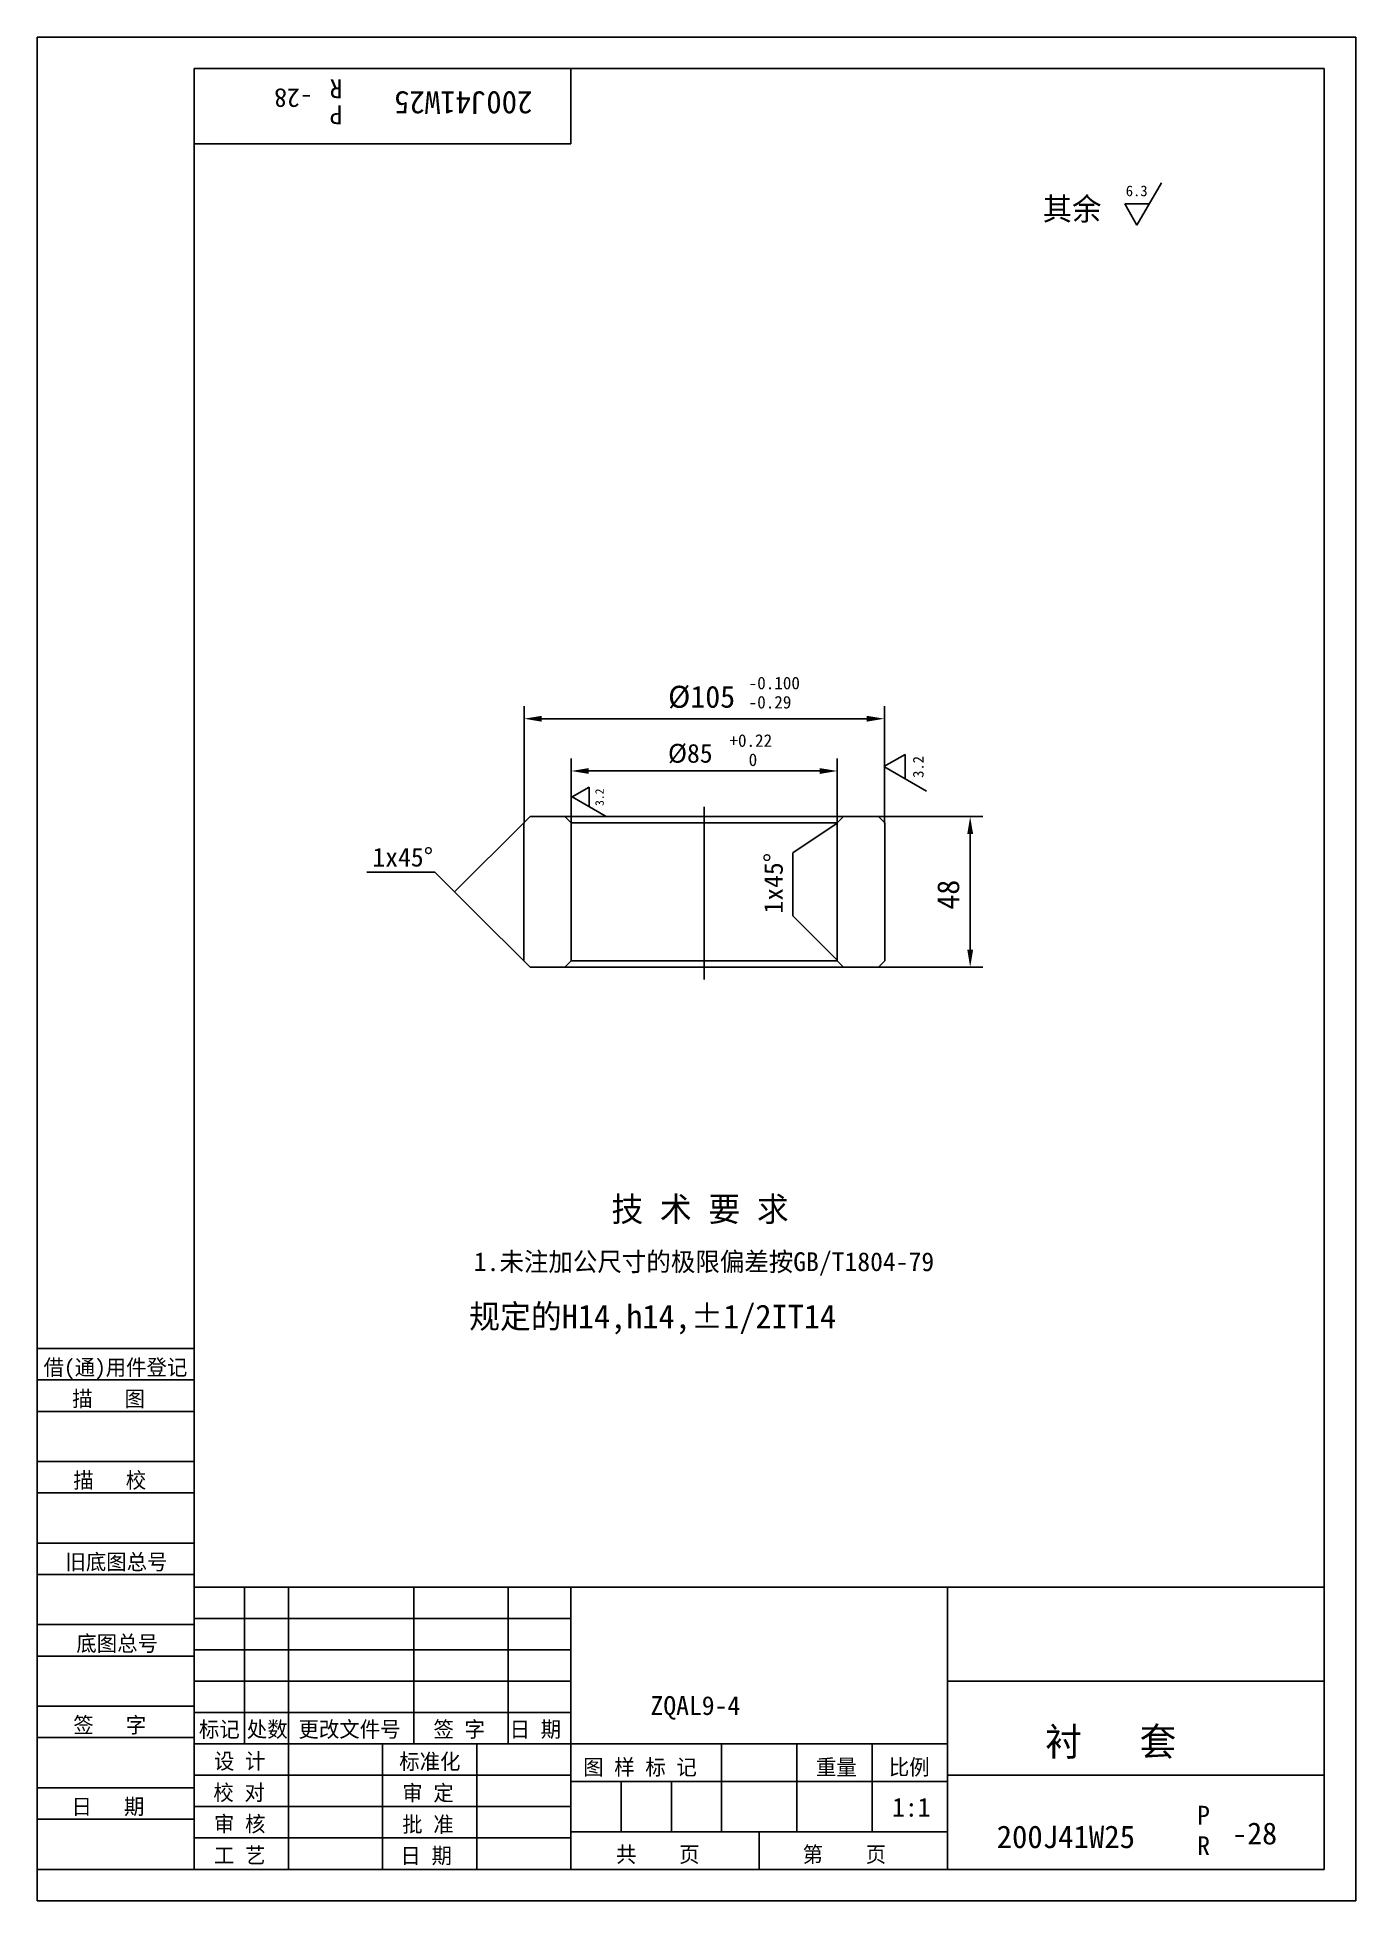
# Model space of a CAD drawing. Header units: metres. Extents: x 0 to 210, y 0 to 297.
import ezdxf

# ---------------------------------------------------------------- set-up
doc = ezdxf.new("R2010")
doc.units = ezdxf.units.M
for name, color, linetype in [('C', 6, 'Continuous'), ('D', 1, 'Continuous'), ('FL', 5, 'Continuous'), ('T', 7, 'Continuous'), ('TL', 4, 'Continuous')]:
    doc.layers.add(name, color=color, linetype=linetype)

# ---------------------------------------------------------------- blocks, each defined once
blk = doc.blocks.new('TUKUN4')
at = {"layer": 'FL'}
for p, q in [((0, 297), (0, 0)), ((210, 297), (0, 297)), ((210, 0), (210, 297)), ((0, 78), (25, 78)), ((0, 70), (25, 70)), ((0, 65), (25, 65)), ((0, 57), (25, 57)), ((0, 52), (25, 52)), ((33, 25), (33, 50)), ((40, 5), (40, 50)), ((60, 25), (60, 50)), ((75, 25), (75, 50)), ((25, 45), (85, 45)), ((0, 44), (25, 44)), ((0, 39), (25, 39)), ((25, 40), (85, 40)), ((25, 35), (85, 35)), ((0, 31), (25, 31)), ((25, 30), (85, 30)), ((0, 26), (25, 26)), ((70, 5), (70, 25)), ((0, 18), (25, 18)), ((25, 20), (85, 20)), ((25, 15), (85, 15)), ((0, 13), (25, 13)), ((25, 10), (85, 10)), ((0, 0), (210, 0))]:
    blk.add_line(p, q, dxfattribs=at)
at = {"layer": 'TL'}
for p, q in [((25, 5), (25, 292)), ((205, 292), (25, 292)), ((85, 292), (85, 280)), ((205, 5), (205, 292)), ((85, 280), (25, 280)), ((0, 88), (25, 88)), ((0, 83), (25, 83)), ((205, 50), (25, 50)), ((85, 5), (85, 50)), ((145, 5), (145, 50)), ((205, 35), (145, 35)), ((145, 25), (25, 25)), ((55, 5), (55, 25)), ((109, 11), (109, 25)), ((121, 11), (121, 25)), ((133, 11), (133, 25)), ((85, 19), (145, 19)), ((93, 11), (93, 19)), ((101, 11), (101, 19)), ((205, 20), (145, 20)), ((145, 11), (85, 11)), ((115, 5), (115, 11)), ((0, 5), (205, 5))]:
    blk.add_line(p, q, dxfattribs=at)
at = {"layer": 'T'}
for s, p in [('借(通)用件登记', (1, 83.76)), ('描   图', (5.56, 78.76)), ('描   校', (5.74, 65.76)), ('旧底图总号', (4.49, 52.76)), ('底图总号', (6.22, 39.76)), ('签   字', (5.74, 26.76)), ('标记', (25.75, 26.07)), ('处数', (33.38, 26.07)), ('更改文件号', (41.61, 26.07)), ('签 字', (63.1, 26.07)), ('日 期', (75.23, 26.07)), ('设 计', (28.14, 20.99)), ('标准化', (57.65, 20.93)), ('图 样 标 记', (86.95, 20.04)), ('重量', (124.03, 20.04)), ('比例', (135.64, 20.04)), ('校 对', (28.05, 15.99)), ('审 定', (58.13, 15.93)), ('日   期', (5.45, 13.76)), ('审 核', (28.14, 10.99)), ('批 准', (58.13, 10.93)), ('共    页', (92.18, 6.13)), ('第    页', (121.9, 6.13)), ('工 艺', (28.14, 5.99)), ('日 期', (57.84, 5.93))]:
    blk.add_text(s, height=2.5, dxfattribs=at).set_placement(p)

msp = doc.modelspace()

# ---------------------------------------------------------------- linework, layer by layer
at = {"layer": 'C'}
msp.add_line((106.23, 146.81), (106.23, 174.37), dxfattribs=at)
at = {"layer": 'D'}
for p, q in [((179.06, 273.82), (175.16, 267.06)), ((175.16, 267.06), (173.2, 270.44)), ((173.2, 270.44), (177.11, 270.44)), ((77.54, 171.73), (77.54, 190.39)), ((134.93, 171.73), (134.93, 190.39)), ((80.34, 188.39), (132.13, 188.39)), ((85.05, 171.73), (85.05, 182.06)), ((127.42, 171.73), (127.42, 182.06)), ((134.86, 180.75), (138.24, 182.7)), ((138.24, 182.7), (138.24, 178.79)), ((87.85, 180.06), (124.62, 180.06)), ((141.62, 176.84), (134.86, 180.75)), ((85.18, 175.92), (87.88, 177.48)), ((90.59, 172.8), (85.18, 175.92)), ((87.88, 177.48), (87.88, 174.36)), ((133.98, 172.79), (150.59, 172.79)), ((77.48, 171.79), (66.48, 160.79)), ((120.33, 167), (127.42, 171.73)), ((148.59, 169.99), (148.59, 151.59)), ((120.33, 156.98), (120.33, 167)), ((63.33, 163.94), (52.51, 163.94)), ((70.4, 156.87), (63.33, 163.94)), ((77.48, 149.79), (70.4, 156.87)), ((127.4, 149.91), (120.33, 156.98)), ((133.98, 148.79), (150.59, 148.79))]:
    msp.add_line(p, q, dxfattribs=at)
for points in [[(80.34, 188.85), (80.34, 187.92), (77.54, 188.39)], [(132.13, 188.85), (132.13, 187.92), (134.93, 188.39)], [(87.85, 180.52), (87.85, 179.59), (85.05, 180.06)], [(124.62, 180.52), (124.62, 179.59), (127.42, 180.06)], [(148.13, 169.99), (149.06, 169.99), (148.59, 172.79)], [(148.13, 151.59), (149.06, 151.59), (148.59, 148.79)]]:
    msp.add_solid(points, dxfattribs=at)
at = {"layer": 'TL'}
for p, q in [((77.48, 171.79), (78.48, 172.79)), ((78.48, 172.79), (84.05, 172.79)), ((84.05, 172.79), (106.23, 172.79)), ((85.05, 171.79), (84.05, 172.79)), ((128.4, 172.79), (106.23, 172.79)), ((127.4, 171.79), (128.4, 172.79)), ((133.98, 172.79), (128.4, 172.79)), ((134.98, 171.79), (133.98, 172.79)), ((77.48, 149.79), (77.48, 171.79)), ((85.05, 149.79), (85.05, 171.79)), ((85.05, 171.79), (106.23, 171.79)), ((127.4, 171.79), (106.23, 171.79)), ((127.4, 149.79), (127.4, 171.79)), ((134.98, 149.79), (134.98, 171.79)), ((78.48, 148.79), (77.48, 149.79)), ((83.98, 148.79), (78.48, 148.79)), ((106.23, 148.79), (83.98, 148.79)), ((84.05, 148.79), (85.05, 149.79)), ((85.05, 149.79), (106.23, 149.79)), ((127.4, 149.79), (106.23, 149.79)), ((106.23, 148.79), (128.48, 148.79)), ((128.4, 148.79), (127.4, 149.79)), ((128.48, 148.79), (133.98, 148.79)), ((133.98, 148.79), (134.98, 149.79))]:
    msp.add_line(p, q, dxfattribs=at)

# ---------------------------------------------------------------- block references
msp.add_blockref('TUKUN4', (0, 0), dxfattribs=at)

# ---------------------------------------------------------------- texts
at = {"layer": 'D'}
for s, height, rotation, p in [('-28', 3, 180, (43.85, 288.82)), ('R', 3, 180, (48.61, 290.29)), ('200J41W25', 3.6, 180, (78.87, 288.38)), ('P', 3, 180, (48.61, 286.14)), ('3.2', 1.7, 90, (141.17, 178.97)), ('3.2', 1.36, 90, (90.23, 174.49)), ('1x45%%d', 3, 90, (118.75, 157.34)), ('48', 3.5, 90, (146.84, 157.96))]:
    msp.add_text(s, height=height, rotation=rotation, dxfattribs=at).set_placement(p)
for s, height, p in [('6.3', 1.7, (173.38, 271.67)), ('其余', 3.6, (160.14, 267.84)), ('%%c105', 3.5, (100.48, 190.14)), ('-0.100', 2, (113.31, 193.08)), ('-0.29', 2, (113.31, 190.02)), ('%%C85', 3, (100.46, 181.38)), ('+0.22', 2, (110.25, 183.91)), ('0', 2, (113.31, 180.85)), ('1x45%%d', 3, (53.38, 164.83)), ('技 术 要 求', 3.9, (91.45, 108.27)), ('1.未注加公尺寸的极限偏差按GB/T1804-79', 3, (69.53, 100.35)), ('  规定的H14,h14,%%P1/2IT14', 3.78, (63.64, 91.23)), ('ZQAL9-4', 3, (97.68, 29.61)), ('衬   套', 4.5, (160.54, 23.11)), ('1:1', 3, (136.15, 13.4)), ('P', 3, (184.75, 12.13)), ('200J41W25', 3.6, (152.81, 8.39)), ('-28', 3.5, (190.34, 8.98)), ('R', 3, (184.75, 7.27))]:
    msp.add_text(s, height=height, dxfattribs=at).set_placement(p)

doc.saveas('drawing.dxf')
